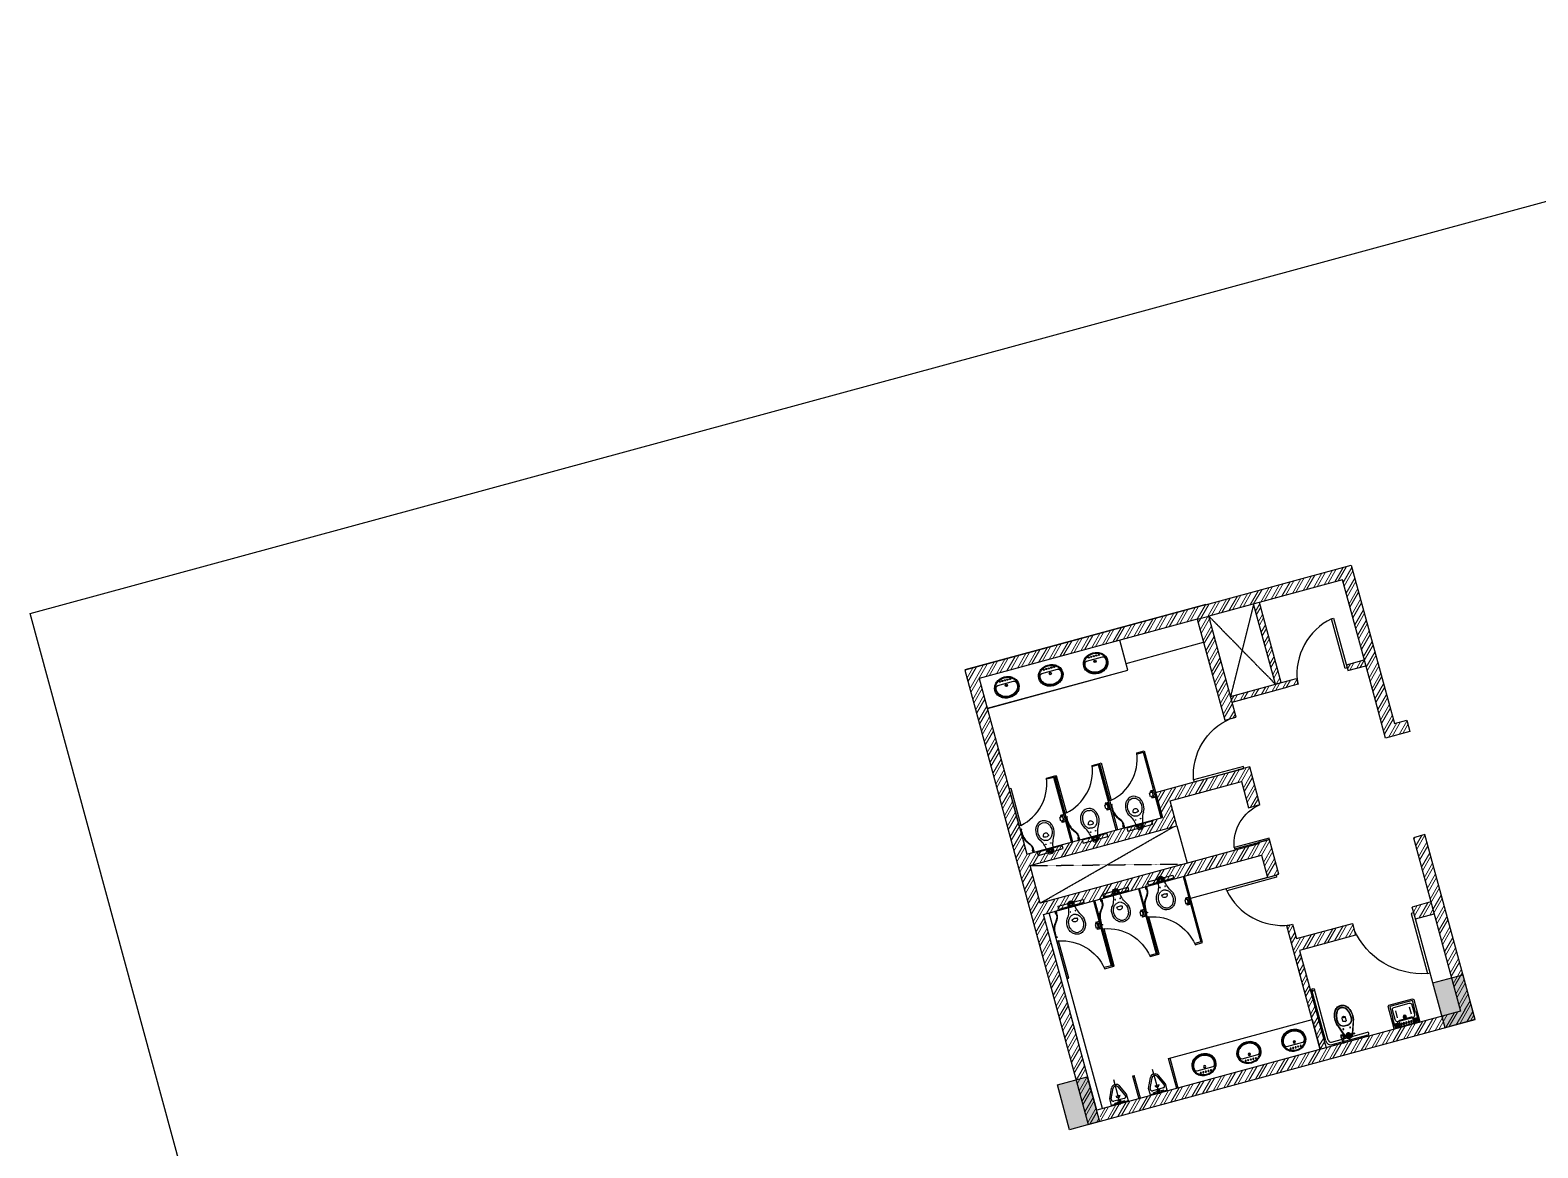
# Model space of a CAD drawing. Header units: millimetres. Extents: x -31731215 to 29997125, y -14487545 to 25622576.
# Drawn here: x 1911002 to 1969364, y -981464 to -938199 of the extents above; entities that cross this region are included whole.
import ezdxf

# ---------------------------------------------------------------- set-up
doc = ezdxf.new("R2010")
doc.units = ezdxf.units.MM
doc.header["$MEASUREMENT"] = 0
for name, pattern in [('1', [0]), ('CENTER2', [28.575, 19.05, -3.175, 3.175, -3.175]), ('DASHED', [0.75, 0.5, -0.25])]:
    doc.linetypes.add(name, pattern=pattern)
doc.layers.add('HATCH', color=8, linetype='1', lineweight=18)
for name, color, linetype in [('OFFICE$BACK', 8, 'Continuous'), ('OFFICE$FURN', 2, 'Continuous'), ('OFFICE$NOTSOBACK', 6, 'Continuous'), ('OFFICE$STAIRS', 5, 'Continuous'), ('OFFICE$WALLS', 10, 'Continuous'), ('SITE$COLUMNS', 10, 'Continuous')]:
    doc.layers.add(name, color=color, linetype=linetype)
doc.layers.add('SITE$0', color=7, linetype='Continuous', true_color=0x000000)
pattern_1 = [(60.208688, (-1949892.06, 978144.5), (-260.35224, 149.052713), []), (60.208688, (-1949755.6, 978181.6), (-260.35224, 149.052713), [])]

# ---------------------------------------------------------------- blocks, each defined once
blk = doc.blocks.new('column 1000 01')
h = blk.add_hatch(color=256)
h.dxf.hatch_style = 1
h.paths.add_polyline_path([(43238, 30170), (43238, 29570), (44138, 29570), (44138, 30170)])
at = {"layer": 'SITE$0', "color": 0, "linetype": 'ByBlock', "lineweight": -2}
blk.add_lwpolyline([(43238, 30170), (43238, 29570), (44138, 29570), (44138, 30170)], close=True, dxfattribs=at)
blk = doc.blocks.new('door')
blk.add_lwpolyline([(-33242, 86395), (-33205, 86395), (-33204, 85495), (-33241, 85495), (-33242, 86395)])
blk.add_arc((-33407, 86552), 1076, 280.8778, 351.6985)
blk = doc.blocks.new('010 migitorio 011-h')
at = {"ltscale": 0.5}
for p, q in [((19816, 19845), (19816, 19348)), ((19647, 19813), (19806, 19813)), ((19647, 19813), (19647, 19683)), ((19647, 19683), (19738, 19489)), ((19677, 19691), (19765, 19501)), ((19713, 19748), (19922, 19748)), ((19716, 19813), (19716, 19793)), ((19716, 19793), (19786, 19793)), ((19774, 19672), (19858, 19672)), ((19797, 19815), (19791, 19826)), ((19791, 19826), (19842, 19826)), ((19797, 19815), (19835, 19815)), ((19806, 19815), (19806, 19780)), ((19826, 19815), (19826, 19780)), ((19826, 19813), (19987, 19813)), ((19835, 19815), (19842, 19826)), ((19846, 19793), (19916, 19793)), ((19958, 19691), (19869, 19501)), ((19987, 19683), (19896, 19489)), ((19916, 19813), (19916, 19793)), ((19987, 19813), (19987, 19683))]:
    blk.add_line(p, q, dxfattribs=at)
for centre, radius, start, end in [((19713, 19708), 40, 90, 205.1271), ((19816, 19657), 44.4, 20.1311, 159.8689), ((19816, 19780), 32.5, 157.3801, 22.6199), ((19816, 19780), 20.2, 119.7324, 60.2676), ((19816, 19780), 10, 180, 0), ((19922, 19708), 40, 334.8729, 90), ((19811, 19523), 80, 205.1271, 274.7296), ((19811, 19523), 50, 205.1271, 277.5809), ((19824, 19523), 50, 262.4191, 334.8729), ((19824, 19523), 80, 265.2704, 334.8729)]:
    blk.add_arc(centre, radius, start, end, dxfattribs=at)
blk = doc.blocks.new('wc')
at = {"ltscale": 0.5}
for p, q in [((26207849, 18521053), (26207849, 18543553)), ((26240984, 18549070), (26272172, 18568503)), ((26240984, 18514763), (26240984, 18549070)), ((26272172, 18497156), (26240984, 18514763)), ((26257849, 18593553), (26269010, 18593553)), ((26257849, 18471053), (26269010, 18471053)), ((26303360, 18549070), (26272172, 18568503)), ((26272172, 18497156), (26303360, 18514763)), ((26303360, 18514763), (26303360, 18549070)), ((26475214, 18534799), (26488033, 18587170)), ((26485084, 18486005), (26475214, 18534799)), ((26817830, 18587170), (26830649, 18534799)), ((26830649, 18534799), (26817830, 18482429))]:
    blk.add_line(p, q, dxfattribs=at)
blk.add_lwpolyline([(26303360, 18785239), (26240984, 18782562), (26240984, 18281976), (26303360, 18284653)], close=True)
for centre, radius in [((26272843, 18532269), 45112), ((26272843, 18532269), 24159), ((26409986, 18583344), 5475), ((26409986, 18483572), 5475)]:
    blk.add_circle(centre, radius, dxfattribs=at)
for centre, radius, start, end in [((26640617, 18497082), 213977, 109.1821443, 132.5103719), ((26653186, 18460954), 252230, 70.8178557, 109.1821499), ((26652931, 18453406), 222754, 71.7641645, 108.2358528), ((26665755, 18497082), 213977, 49.9739536, 70.8178557), ((26257849, 18543553), 50000, 90, 180), ((26257849, 18521053), 50000, 180, 270), ((26254234, 19101272), 507727, 271.6677055, 298.5170774), ((26254234, 17963541), 507727, 58.7309356, 88.3322945), ((26626566, 18559681), 159516, 207.5079735, 231.5003282), ((26619625, 18518644), 148366, 128.4996718, 152.4920265), ((26640617, 18572516), 213977, 234.3001093, 250.8178557), ((26639789, 18493294), 180757, 108.2358355, 128.4996718), ((26639789, 18576305), 180757, 231.5003282, 251.7641645), ((26643000, 18535995), 94385, 150.4589097, 207.5990895), ((26551278, 18484479), 11211, 321.9947613, 43.9680289), ((26552051, 18589435), 11211, 321.9947613, 43.9680289), ((26568820, 18538777), 52244, 262.7354343, 96.1873838), ((26652931, 18616192), 222754, 251.7641645, 288.2358153), ((26666073, 18493294), 180757, 51.5003282, 71.7641645), ((26666073, 18576305), 180757, 288.2358355, 308.4996718), ((26665755, 18572516), 213977, 289.1821443, 310.0260464), ((26686237, 18518644), 148366, 27.5079735, 51.5003282), ((26686237, 18550955), 148366, 308.4996718, 332.4920265), ((26685078, 18520089), 183932, 26.2518243, 49.9739536), ((26685078, 18549509), 183932, 310.0260464, 333.7481757), ((26714904, 18534799), 150676, 333.7481757, 26.25182), ((26653186, 18608645), 252230, 250.8178557, 289.1821697)]:
    blk.add_arc(centre, radius, start, end, dxfattribs=at)
blk = doc.blocks.new('tissue')
for p, q in [((26732444, 8055638), (26732444, 7985908)), ((26732444, 7985908), (26743641, 7985908)), ((26743641, 7985908), (26743641, 8026524)), ((26859678, 8026524), (26743641, 8026524)), ((26744150, 7994175), (26765016, 7994175)), ((26765016, 7988065), (26744150, 7988065)), ((26765016, 8017179), (26838303, 8017179)), ((26765016, 8017179), (26765016, 7965780)), ((26838303, 7965780), (26765016, 7965780)), ((26838303, 8017179), (26838303, 7965780)), ((26859169, 7994175), (26838303, 7994175)), ((26838303, 7988065), (26859169, 7988065)), ((26859678, 7985908), (26859678, 8026524)), ((26870874, 7985908), (26859678, 7985908)), ((26870874, 8055638), (26870874, 7985908))]:
    blk.add_line(p, q)
blk = doc.blocks.new('bidet')
for p, q in [((25062016, 7027101), (25065016, 7027101)), ((25062016, 7027101), (25062016, 7003101)), ((25065016, 7030101), (25067266, 7030101)), ((25065016, 7030101), (25065016, 7000101)), ((25067266, 7030101), (25067266, 7000101)), ((25067266, 7029351), (25068766, 7029351)), ((25068766, 7030101), (25073266, 7030101)), ((25068766, 7000101), (25068766, 7030101)), ((25073266, 7000101), (25073266, 7030101)), ((25073266, 7029351), (25074766, 7029351)), ((25074766, 7030101), (25077016, 7030101)), ((25074766, 7030101), (25074766, 7000101)), ((25077016, 7030101), (25077016, 7000101)), ((25077016, 7027101), (25095016, 7027101)), ((25095016, 7027101), (25095016, 7003101)), ((25095016, 7024101), (25101016, 7024101)), ((25095016, 7006101), (25101016, 7006101)), ((25107016, 7031301), (25107016, 6998901)), ((25108816, 7033101), (25110016, 7033101)), ((25062016, 7003101), (25065016, 7003101)), ((25065016, 7000101), (25067266, 7000101)), ((25067266, 7000851), (25068766, 7000851)), ((25068766, 7000101), (25073266, 7000101)), ((25073266, 7000851), (25074766, 7000851)), ((25074766, 7000101), (25077016, 7000101)), ((25077016, 7003101), (25095016, 7003101)), ((25108816, 6997101), (25110016, 6997101))]:
    blk.add_line(p, q)
blk.add_lwpolyline([(24612669, 7143138), (24625258, 7143138), (24625258, 7118034), (24612669, 7118034)], close=True)
for centre, radius, start, end in [((25101016, 7030101), 6000, 270, 0), ((25101016, 7000101), 6000, 14.4775122, 90), ((25108816, 7031301), 1800, 90, 180), ((25108816, 6998901), 1800, 180, 270)]:
    blk.add_arc(centre, radius, start, end)
blk.add_open_spline([(24624837, 7132927), (24635294, 7132810), (24645722, 7132692), (24677625, 7132068), (24698945, 7131277), (24740851, 7127474), (24761433, 7124461), (24796844, 7115922), (24811887, 7111157), (24831646, 7102887), (24836658, 7100609), (24845726, 7096129), (24849794, 7093985), (24856332, 7090308), (24858816, 7088854), (24863789, 7085838), (24866275, 7084278), (24873730, 7079471), (24878698, 7076092), (24892744, 7066244), (24901827, 7059525), (24920116, 7046196), (24929321, 7039586), (24948027, 7027309), (24957529, 7021640), (24973918, 7013667), (24980663, 7010867), (24994468, 7006432), (25001531, 7004797), (25014824, 7003190), (25021004, 7002996), (25028987, 7003559), (25030710, 7003728), (25033763, 7004113), (25035091, 7004310), (25037726, 7004753), (25039035, 7005000), (25042941, 7005802), (25045516, 7006419), (25052911, 7008363), (25057659, 7009825), (25063239, 7011581), (25064169, 7011875), (25065094, 7012167)], degree=3, knots=[0, 0, 0, 0, 30.774057966, 30.774057966, 94.568839857, 94.568839857, 158.363621749, 158.363621749, 207.135062188, 207.135062188, 223.889371783, 223.889371783, 237.689016859, 237.689016859, 246.218207496, 246.218207496, 254.747398133, 254.747398133, 271.805779406, 271.805779406, 302.9547894, 302.9547894, 334.103799395, 334.103799395, 365.252809389, 365.252809389, 386.358730337, 386.358730337, 407.464651286, 407.464651286, 425.187755908, 425.187755908, 430.045537315, 430.045537315, 433.766570349, 433.766570349, 437.487603383, 437.487603383, 444.929669452, 444.929669452, 459.093550357, 459.093550357, 461.939970856, 461.939970856, 461.939970856, 461.939970856])
blk.add_spline([(24624952, 7143138), (24862372, 7098591), (25032481, 7014254), (25062016, 7021903)], degree=3)
blk = doc.blocks.new('wb')
for points in [[(29248728, 19241429, -0.17366097), (29248728, 19428176, -0.092514488), (29293288, 19504508, -0.103142476), (29362153, 19557115, -0.227181945), (29517872, 19557115, -0.103142476), (29586737, 19504508, -0.092514488), (29631297, 19428176, -0.173660802), (29631297, 19241429, -0.092514488), (29586737, 19165097, -0.103142476), (29517872, 19112491, -0.227181773), (29362153, 19112491, -0.103142476), (29293288, 19165097, -0.092514488), (29248728, 19241429, -0.086185492)], [(29263791, 19246824, -0.17366097), (29263791, 19422782, -0.092514488), (29305391, 19494044, -0.103142476), (29369066, 19542685, -0.227181945), (29510959, 19542685, -0.103142476), (29574633, 19494044, -0.092514488), (29616234, 19422782, -0.173660802), (29616234, 19246824, -0.092514488), (29574633, 19175562, -0.103142476), (29510959, 19126921, -0.227181773), (29369066, 19126921, -0.103142476), (29305391, 19175562, -0.092514488), (29263791, 19246824, -0.086185492)]]:
    blk.add_lwpolyline(points, format="xyb")
blk.add_lwpolyline([(29521395, 19493678), (29521395, 19175927, -0.305696328), (29495548, 19137601, -0.210759613), (29375979, 19141350, -0.103142476), (29317495, 19186026, -0.092514488), (29278854, 19252218, -0.17366097), (29278854, 19417387, -0.092514488), (29317495, 19483580, -0.103142476), (29375979, 19528256, -0.2107597), (29495548, 19532004, -0.305696328)], format="xyb", close=True)
for centre, radius in [((29477512, 19334803), 22670), ((29477512, 19334803), 17228), ((29580466, 19436316), 11524), ((29580466, 19385777), 11524), ((29580466, 19335111), 11524), ((29580466, 19283829), 11524), ((29580466, 19233290), 11524)]:
    blk.add_circle(centre, radius)
blk = doc.blocks.new('FLUSH')
for p, q in [((0.149, 0), (0.121, 0)), ((0.121, 0), (0.121, -0.084)), ((0.149, 0), (0.149, -0.084)), ((-0.17, -0.384), (-0.11, -0.205)), ((-0.164, -0.386), (-0.08, -0.137)), ((-0.132, -0.12), (-0.134, -0.122)), ((-0.134, -0.122), (-0.134, -0.137)), ((-0.132, -0.139), (-0.134, -0.137)), ((-0.132, -0.12), (-0.072, -0.122)), ((-0.132, -0.12), (-0.132, -0.139)), ((-0.132, -0.139), (-0.072, -0.137)), ((-0.11, -0.205), (-0.082, -0.138)), ((-0.076, -0.122), (-0.069, -0.104)), ((-0.075, -0.122), (-0.069, -0.104)), ((-0.072, -0.122), (-0.072, -0.137)), ((-0.066, -0.113), (-0.068, -0.116)), ((-0.068, -0.143), (-0.068, -0.116)), ((-0.066, -0.146), (-0.068, -0.143)), ((-0.047, -0.113), (-0.066, -0.113)), ((-0.066, -0.146), (-0.066, -0.113)), ((-0.047, -0.146), (-0.066, -0.146)), ((-0.047, -0.115), (-0.047, -0.107)), ((-0.044, -0.107), (-0.047, -0.107)), ((-0.047, -0.144), (-0.047, -0.152)), ((-0.044, -0.152), (-0.047, -0.152)), ((-0.01, -0.112), (-0.019, -0.13)), ((-0.019, -0.13), (-0.01, -0.147)), ((0.01, -0.112), (-0.01, -0.112)), ((-0.01, -0.147), (0.01, -0.147)), ((0.019, -0.13), (0.01, -0.112)), ((0.01, -0.147), (0.019, -0.13)), ((0.053, -0.106), (0.044, -0.106)), ((0.053, -0.153), (0.044, -0.153)), ((0.053, -0.106), (0.053, -0.153)), ((0.053, -0.113), (0.076, -0.113)), ((0.053, -0.146), (0.076, -0.146)), ((0.072, -0.113), (0.069, -0.104)), ((0.072, -0.113), (0.069, -0.104)), ((0.076, -0.105), (0.092, -0.105)), ((0.076, -0.154), (0.076, -0.105)), ((0.076, -0.154), (0.092, -0.154)), ((0.079, -0.13), (0.09, -0.13)), ((0.164, -0.386), (0.085, -0.154)), ((0.11, -0.205), (0.089, -0.154)), ((0.092, -0.154), (0.092, -0.105)), ((0.092, -0.108), (0.108, -0.108)), ((0.092, -0.151), (0.108, -0.151)), ((0.125, -0.107), (0.108, -0.107)), ((0.108, -0.107), (0.108, -0.152)), ((0.125, -0.152), (0.108, -0.152)), ((0.17, -0.384), (0.11, -0.205)), ((0.115, -0.103), (0.115, -0.107)), ((0.156, -0.103), (0.115, -0.103)), ((0.156, -0.105), (0.115, -0.105)), ((0.115, -0.152), (0.115, -0.164)), ((0.156, -0.154), (0.115, -0.154)), ((0.156, -0.164), (0.115, -0.164)), ((0.153, -0.084), (0.118, -0.084)), ((0.118, -0.084), (0.118, -0.103)), ((0.118, -0.164), (0.118, -0.175)), ((0.153, -0.175), (0.118, -0.175)), ((0.135, -0.086), (0.135, -0.101)), ((0.135, -0.166), (0.135, -0.173)), ((0.153, -0.084), (0.153, -0.103)), ((0.153, -0.164), (0.153, -0.175)), ((0.156, -0.103), (0.156, -0.105)), ((0.156, -0.154), (0.156, -0.164)), ((-0.036, -0.444), (-0.036, -0.504)), ((-0.003, -0.423), (-0.028, -0.432)), ((0.003, -0.423), (0.028, -0.432)), ((0.036, -0.444), (0.036, -0.504))]:
    blk.add_line(p, q)
at = {"extrusion": (0, 0, -1)}
for centre, major_axis in [((-0.073, -0.279), (0, 0.00865)), ((0, -0.13), (0, 0.0514)), ((0, -0.13), (0, 0.0325)), ((0, -0.13), (0, 0.0314)), ((0, -0.13), (0, 0.0173)), ((0.073, -0.279), (0, 0.00865))]:
    blk.add_ellipse(centre, major_axis=major_axis, ratio=0.961414, dxfattribs=at)
for centre, major_axis, start_param, end_param in [((-0.066, -0.127), (0, 0.00815), -0.876897, -0.240302), ((-0.066, -0.132), (0, 0.00815), 3.381895, 4.018489), ((0, -0.13), (0, 0.0757), -1.231295, 1.231295), ((-0.019, -0.118), (0, 0.0298), -1.419775, -1.179631), ((-0.019, -0.141), (0, 0.0298), 4.321224, 4.561367), ((0.021, -0.124), (0, 0.0329), 0.97281, 1.434435), ((0.021, -0.135), (0, 0.0329), 1.707158, 2.168783), ((0.107, -0.117), (0, 0.0319), 4.321224, 5.103554), ((0.107, -0.142), (0, 0.0319), 4.321224, 5.103554), ((0.061, -0.117), (0, 0.0319), 1.179631, 1.961962), ((0.061, -0.142), (0, 0.0319), 1.179631, 1.961962), ((0.146, -0.13), (0, 0.0402), 4.127556, 5.297222), ((0.126, -0.108), (0, 0.0241), -0.391165, 0.391165), ((0.126, -0.078), (0, 0.0241), 2.750427, 3.532758), ((0.126, -0.188), (0, 0.0241), -0.391165, 0.391165), ((0.126, -0.151), (0, 0.0241), 2.750427, 3.532758), ((0.144, -0.108), (0, 0.0241), -0.391165, 0.391165), ((0.144, -0.078), (0, 0.0241), 2.750427, 3.532758), ((0.144, -0.188), (0, 0.0241), -0.391165, 0.391165), ((0.144, -0.151), (0, 0.0241), 2.750427, 3.532758), ((0.107, -0.13), (0, 0.0562), 1.11205, 2.029543), ((0.148, -0.501), (0, 0.351), 4.202254, 5.051891), ((0.148, -0.501), (0, 0.345), 4.20209, 5.051891), ((0.288, -0.471), (0, 0.456), 4.421087, 4.726852), ((0.121, -0.501), (0, 0.284), -1.440158, -1.241544), ((0.288, -0.471), (0, 0.448), 4.4213, 4.725796), ((0.121, -0.501), (0, 0.276), -1.438454, -1.243502), ((0.044, -0.503), (0, 0.211), -1.108861, -0.8275), ((0.093, -0.526), (0, 0.246), 4.10649, 4.397651), ((0.044, -0.503), (0, 0.203), -1.106209, -0.830778), ((0.093, -0.526), (0, 0.238), 4.104922, 4.397253), ((-0.005, -0.494), (0, 0.169), -0.664451, -0.307045), ((-0.005, -0.494), (0, 0.161), -0.660345, -0.310765), ((-0.011, -0.615), (0, 0.286), -0.15889, 0.041249), ((-0.011, -0.615), (0, 0.278), -0.156709, 0.041249), ((-0.024, -0.444), (0, 0.013), 4.712389, 5.952888), ((0, -0.498), (0, 0.0383), 1.72434, 4.558845), ((0, -0.433), (0, 0.0108), -0.330297, 0.330297), ((0.011, -0.615), (0, 0.286), -0.041249, 0.15889), ((0.011, -0.615), (0, 0.278), -0.041249, 0.156709), ((0.024, -0.444), (0, 0.013), 0.330297, 1.570796), ((0.005, -0.494), (0, 0.161), 0.310765, 0.660345), ((0.005, -0.494), (0, 0.169), 0.307045, 0.664451), ((-0.093, -0.526), (0, 0.238), 1.885932, 2.178264), ((-0.044, -0.503), (0, 0.203), 0.830778, 1.106209), ((-0.093, -0.526), (0, 0.246), 1.885534, 2.176695), ((-0.044, -0.503), (0, 0.211), 0.8275, 1.108861), ((-0.288, -0.471), (0, 0.448), 1.55739, 1.861885), ((-0.121, -0.501), (0, 0.276), 1.243502, 1.438454), ((-0.288, -0.471), (0, 0.456), 1.556334, 1.862098), ((-0.121, -0.501), (0, 0.284), 1.241544, 1.440158), ((-0.148, -0.501), (0, 0.345), 1.231295, 2.081095), ((-0.148, -0.501), (0, 0.351), 1.231295, 2.080931), ((0.038, -0.57), (0, 0.217), 3.788, 4.219611), ((0.038, -0.57), (0, 0.211), 3.790144, 4.219878), ((0.001, -0.605), (0, 0.123), 3.154769, 4.197589), ((0.001, -0.605), (0, 0.115), 3.154769, 4.200787), ((0.014, -0.553), (0, 0.218), 3.206495, 3.648986), ((0.014, -0.553), (0, 0.211), 3.206495, 3.646849), ((-0.001, -0.605), (0, 0.115), 2.082398, 3.128417), ((-0.001, -0.605), (0, 0.123), 2.085597, 3.128417), ((-0.014, -0.553), (0, 0.211), 2.636337, 3.07669), ((-0.014, -0.553), (0, 0.218), 2.634199, 3.07669), ((-0.038, -0.57), (0, 0.211), 2.063308, 2.493041), ((-0.038, -0.57), (0, 0.217), 2.063574, 2.495186)]:
    blk.add_ellipse(centre, major_axis=major_axis, ratio=0.961414, start_param=start_param, end_param=end_param, dxfattribs=at)
blk.add_ellipse((0, -0.507), major_axis=(-0.0104, 0), ratio=0.780101, start_param=-1.570796, end_param=4.712389)
blk = doc.blocks.new('disabled')
at = {"linetype": 'ByBlock', "ltscale": 2}
for p, q in [((21815364, 16694862), (22835364, 16694862)), ((21815364, 16644862), (22835364, 16644862)), ((21873061, 16694862), (21873061, 16724803)), ((21908061, 16694862), (21908061, 16724803)), ((22709812, 16694862), (22709812, 16724803)), ((22734812, 16694862), (22734812, 16724803)), ((21685424, 16550158), (21715364, 16550158)), ((21685424, 16515158), (21715364, 16515158)), ((21715364, 16594862), (21715364, 15874862)), ((21765364, 16594862), (21765364, 15874862)), ((21685424, 15960620), (21715364, 15960620)), ((21685424, 15925620), (21715364, 15925620))]:
    blk.add_line(p, q, dxfattribs=at)
blk.add_circle((22835364, 16669862), 25000)
for centre, radius, start, end in [((21815364, 16594862), 100000, 90, 180), ((21815364, 16594862), 50000, 90, 180), ((21740364, 15874862), 25000, 180, 360)]:
    blk.add_arc(centre, radius, start, end, dxfattribs=at)
at = {"xscale": 935000.0000000006, "yscale": 935000.0000000006, "zscale": 1000000, "rotation": 90.00000000001971}
blk.add_blockref('FLUSH', (21685424, 16239803), dxfattribs=at)
blk = doc.blocks.new('disabled sink')
for p, q in [((23281579, 15120725), (23281579, 15262584)), ((23558317, 15120725), (23558317, 15262584)), ((23164948, 15104803), (23184948, 15104803)), ((23164948, 15044803), (23184948, 15044803)), ((23164948, 15009803), (23184948, 15009803)), ((23249948, 14944803), (23249948, 14924803)), ((23282448, 15064803), (23557448, 15064803)), ((23282448, 15044803), (23282448, 14944803)), ((23287448, 14944803), (23287448, 14924803)), ((23419948, 15067303), (23419948, 15142303)), ((23552448, 14944803), (23552448, 14924803)), ((23557448, 15044803), (23557448, 14944803)), ((23589948, 14944803), (23589948, 14924803)), ((23674948, 15104803), (23654948, 15104803)), ((23674948, 15044803), (23654948, 15044803)), ((23674948, 15009803), (23654948, 15009803))]:
    blk.add_line(p, q)
at = {"linetype": 'CENTER2', "ltscale": 0.04}
for p, q in [((23340948, 14984803), (23294948, 14984803)), ((23317948, 14961803), (23317948, 15007803)), ((23391948, 14984803), (23345948, 14984803)), ((23368948, 14961803), (23368948, 15007803)), ((23457448, 15104803), (23382448, 15104803)), ((23442948, 14984803), (23396948, 14984803)), ((23419948, 14961803), (23419948, 15007803)), ((23493948, 14984803), (23447948, 14984803)), ((23470948, 14961803), (23470948, 15007803)), ((23544948, 14984803), (23498948, 14984803)), ((23521948, 14961803), (23521948, 15007803))]:
    blk.add_line(p, q, dxfattribs=at)
for points in [[(23664948, 14924803, 0.414213562), (23674948, 14934803), (23674948, 15379803), (23654948, 15399803), (23184948, 15399803), (23164948, 15379803), (23164948, 14934803, 0.414213562), (23174948, 14924803)], [(23654948, 15134803), (23654948, 14952803, -0.414213562), (23646948, 14944803), (23192948, 14944803, -0.414213562), (23184948, 14952803), (23184948, 15134803)], [(23262448, 15048393), (23262448, 15042303, -0.414213562), (23244948, 15024803), (23188904, 15024803)], [(23215206, 15008803, -1.00000002), (23221206, 15008803), (23221206, 14960803), (23215206, 14960803), (23215206, 15008803, -0.390654535)], [(23231206, 15008803, -1.00000002), (23237206, 15008803), (23237206, 14960803), (23231206, 14960803), (23231206, 15008803, -0.390654535)], [(23650762, 15024803), (23594948, 15024803, -0.414213562), (23577448, 15042303), (23577448, 15048393)]]:
    blk.add_lwpolyline(points, format="xyb")
for points in [[(23192948, 15134803), (23192948, 15368205), (23194546, 15369803), (23645350, 15369803), (23646948, 15368205), (23646948, 15134803)], [(23164948, 15134803), (23184948, 15134803)], [(23654948, 15134803), (23674948, 15134803)]]:
    blk.add_lwpolyline(points)
for points in [[(23614948, 15294803, 0.414213562), (23574948, 15334803), (23264948, 15334803, 0.414213562), (23224948, 15294803), (23224948, 15102303, 0.414213562), (23282448, 15044803), (23557448, 15044803, 0.414213562), (23614948, 15102303)], [(23205206, 14960803, -0.999999847), (23199206, 14960803), (23199206, 15008803, -1.000000173), (23205206, 15008803)], [(23253206, 14960803, -0.999999847), (23247206, 14960803), (23247206, 15008803, -1.000000173), (23253206, 15008803)], [(23269206, 14960803, -0.999999847), (23263206, 14960803), (23263206, 15008803, -1.000000173), (23269206, 15008803)], [(23570690, 14960803, 0.999999846), (23576690, 14960803), (23576690, 15008803, 1.000000173), (23570690, 15008803)], [(23586690, 14960803, 0.999999846), (23592690, 14960803), (23592690, 15008803, 1.000000173), (23586690, 15008803)], [(23602690, 14960803, 0.999999846), (23608690, 14960803), (23608690, 15008803, 1.000000173), (23602690, 15008803)], [(23618690, 14960803, 0.999999846), (23624690, 14960803), (23624690, 15008803, 1.000000173), (23618690, 15008803)], [(23634690, 14960803, 0.999999846), (23640690, 14960803), (23640690, 15008803, 1.000000173), (23634690, 15008803)]]:
    blk.add_lwpolyline(points, format="xyb", close=True)
for centre, radius in [((23317948, 14984803), 17000), ((23368948, 14984803), 17000), ((23419948, 15104803), 32500), ((23419948, 15104803), 22500), ((23419948, 14984803), 17000), ((23470948, 14984803), 17000), ((23521948, 14984803), 17000)]:
    blk.add_circle(centre, radius)

msp = doc.modelspace()

# ---------------------------------------------------------------- hatches: boundary and pattern name
at = {"layer": 'HATCH'}
h = msp.add_hatch(dxfattribs=at)
h.set_pattern_fill('ANSI32', color=256, scale=800)
h.set_pattern_definition(pattern_1)
h.paths.add_polyline_path([(1963375.065, -963437.899), (1962941.746, -961843.976), (1962480.487, -961969.373), (1963034.48, -964007.184), (1963469.957, -965609.046), (1964408.679, -965353.848), (1964288.005, -964909.959), (1963810.542, -965039.76)])
h.paths.add_polyline_path([(1962143.245, -958906.763), (1956504.622, -960439.661), (1956504.667, -960439.827), (1953672.688, -961208.581), (1953793.362, -961652.47), (1956181.407, -961004.224), (1956625.296, -960883.55), (1961802.66, -959476.048), (1962480.487, -961969.373), (1962941.746, -961843.976)])
h.paths.add_polyline_path([(1953672.688, -961208.581), (1947179.592, -962971.163), (1948174.575, -966631.116), (1948615.157, -966511.341), (1947741.925, -963295.162), (1953793.362, -961652.47)])
h.paths.add_polyline_path([(1958975.478, -969527.824), (1958531.548, -969648.349), (1958544.634, -969696.549), (1950102.428, -971988.585), (1949905.919, -971264.788), (1949466.729, -971384.185), (1949932.677, -973098.131), (1950376.567, -972977.457), (1950228.045, -972431.134), (1958664.392, -970137.655), (1958897.794, -970997.083), (1959341.66, -970876.575)])
h.paths.add_polyline_path([(1952287.584, -980006.955), (1950376.567, -972977.457), (1949932.677, -973098.131), (1951962.685, -980565.325), (1952406.613, -980444.793)])
h.paths.add_polyline_path([(1964989.486, -969341.129), (1964545.505, -969461.829), (1966371.39, -976178.176), (1966815.829, -976057.352)])
h.paths.add_polyline_path([(1962184.225, -972773.646), (1960017.183, -973361.964), (1959866.618, -972806.451), (1959644.653, -972866.713), (1960943.755, -977652.806), (1961165.711, -977592.508), (1960142.42, -973823.266), (1962309.621, -973234.905)])
h.paths.add_polyline_path([(1965221.195, -971947.292), (1964500.064, -972143.336), (1964625.46, -972604.595), (1965346.591, -972408.551)])
h.paths.add_polyline_path([(1956625.296, -960883.55), (1956181.407, -961004.224), (1957242.534, -964907.481), (1957686.423, -964786.807)])
h.paths.add_polyline_path([(1958584.199, -960351.009), (1958362.254, -960411.346), (1959206.032, -963515.104), (1959427.977, -963454.767)])
h.paths.add_polyline_path([(1960021.979, -963293.284), (1959635.947, -963398.229), (1957469.074, -963987.308), (1957529.411, -964209.253), (1959696.284, -963620.174), (1960082.316, -963515.228)])
h.paths.add_polyline_path([(1962646.438, -962579.806), (1961951.932, -962768.613), (1962012.269, -962990.557), (1962706.775, -962801.751)])
h.paths.add_polyline_path([(1949588.736, -970097.102), (1948615.157, -966511.341), (1948174.575, -966631.116), (1949466.729, -971384.185), (1949905.919, -971264.788), (1949709.41, -970540.991), (1955394.391, -968995.49), (1955132.055, -968030.514), (1957887.879, -967281.324), (1958164.731, -968297.259), (1958608.003, -968176.752), (1958211.094, -966716.76), (1957767.205, -966837.435), (1954567.815, -967707.211), (1954829.827, -968672.275)])
h = msp.add_hatch(dxfattribs=at)
h.set_pattern_fill('ANSI32', color=256, scale=800)
h.set_pattern_definition(pattern_1)
h.paths.add_polyline_path([(1966809.482, -976034.012), (1966365.044, -976154.835), (1966371.423, -976178.3), (1952341.609, -979989.705), (1952461.292, -980429.947), (1966936.161, -976499.864)])

# ---------------------------------------------------------------- linework, layer by layer
msp.add_lwpolyline([(1911002.057, -960779.517), (1994061.174, -938199.33), (2027725.803, -1062031.535), (1944666.686, -1084611.722)], close=True)
at = {"layer": 'OFFICE$BACK', "linetype": 'DASHED', "lineweight": -2, "ltscale": 0.4}
for p, q in [((1950102.428, -971988.588, 0), (1955270.485, -969031.175, 0)), ((1949709.41, -970540.991, 0), (1955663.38, -970478.318, 0))]:
    msp.add_line(p, q, dxfattribs=at)
at = {"layer": 'OFFICE$BACK', "linetype": 'DASHED', "lineweight": -2, "ltscale": 0.4, "elevation": 0}
for points in [[(1958362.254, -960411.346), (1957469.074, -963987.308)], [(1959206.032, -963515.104), (1956625.296, -960883.55)]]:
    msp.add_lwpolyline(points, dxfattribs=at)
at = {"layer": 'OFFICE$NOTSOBACK', "linetype": 'ByBlock', "lineweight": -2}
for p, q in [((1953493.595, -962975.92, 0), (1953179.981, -961817.626, 0)), ((1948056.48, -964453.201, 0), (1953491.723, -962977.548, 0)), ((1948057.333, -964447.817, 0), (1953493.595, -962975.92, 0)), ((1955385.143, -979163.322, 0), (1955070.734, -978005.265, 0)), ((1955443.047, -979147.601, 0), (1955128.629, -977989.512, 0)), ((1953678.164, -978673.431, 0), (1953919.216, -979561.291, 0)), ((1953977.779, -979545.408, 0), (1953736.728, -978657.549, 0))]:
    msp.add_line(p, q, dxfattribs=at)
at = {"layer": 'OFFICE$NOTSOBACK', "linetype": 'ByBlock', "lineweight": -2, "elevation": 0}
for points in [[(1953421.692, -962711.43), (1956423.659, -961895.325)], [(1958897.794, -970997.083), (1955918.908, -971805.843)], [(1965298.254, -975079.407), (1964625.458, -972604.596)], [(1955070.734, -978005.265), (1960629.48, -976495.977), (1960943.674, -977652.507)], [(1953678.166, -978673.438), (1953736.725, -978657.539)]]:
    msp.add_lwpolyline(points, dxfattribs=at)
at = {"layer": 'OFFICE$STAIRS', "linetype": 'ByBlock', "lineweight": -2, "elevation": 0}
msp.add_lwpolyline([(1955394.391, -968995.49), (1955787.792, -970444.496)], dxfattribs=at)
at = {"layer": 'OFFICE$WALLS'}
for p, q in [((1956504.622, -960439.661, 0), (1962143.245, -958906.763, 0)), ((1962143.245, -958906.763, 0), (1963375.065, -963437.899, 0)), ((1961802.66, -959476.048, 0), (1956625.296, -960883.55, 0)), ((1963034.48, -964007.184, 0), (1961802.66, -959476.048, 0)), ((1956504.667, -960439.827, 0), (1947179.592, -962971.163, 0)), ((1956508.047, -960434.876, 0), (1947182.972, -962966.212, 0)), ((1957686.423, -964786.807, 0), (1956625.296, -960883.55, 0))]:
    msp.add_line(p, q, dxfattribs=at)
at = {"layer": 'OFFICE$WALLS', "linetype": 'ByBlock', "lineweight": -2}
for p, q in [((1956181.407, -961004.224, 0), (1957242.534, -964907.481, 0)), ((1953841.934, -966178.679, 0), (1954131.235, -966099.165, 0)), ((1953855.172, -966227.307, 0), (1953842.039, -966179.062, 0)), ((1954096.088, -966160.54, 0), (1953855.002, -966226.683, 0)), ((1954782.522, -968688.87, 0), (1954096.088, -966160.54, 0)), ((1954131.235, -966099.165, 0), (1954830.776, -968675.769, 0)), ((1952107.441, -966659.961, 0), (1952396.741, -966580.447, 0)), ((1952120.678, -966708.588, 0), (1952107.545, -966660.344, 0)), ((1952361.594, -966641.822, 0), (1952120.508, -966707.965, 0)), ((1953045.406, -969160.492, 0), (1952361.594, -966641.822, 0)), ((1952396.741, -966580.447, 0), (1953093.66, -969147.392, 0)), ((1950342.718, -967149.551, 0), (1950662.247, -967061.729, 0)), ((1950355.955, -967198.179, 0), (1950342.822, -967149.934, 0)), ((1950627.104, -967123.118, 0), (1950355.785, -967197.555, 0)), ((1951308.29, -969632.115, 0), (1950627.104, -967123.118, 0)), ((1950662.211, -967061.593, 0), (1951356.543, -969619.014, 0)), ((1955637.593, -970960.511, 0), (1956323.368, -973486.411, 0)), ((1956384.719, -973521.553, 0), (1955685.846, -970947.411, 0)), ((1953900.477, -971432.133, 0), (1954583.982, -973949.673, 0)), ((1954645.333, -973984.814, 0), (1953948.73, -971419.033, 0)), ((1952163.361, -971903.756, 0), (1952844.593, -974412.923, 0)), ((1952905.947, -974448.076, 0), (1952211.614, -971890.655, 0)), ((1965221.195, -971947.292, 0), (1964500.064, -972143.336, 0)), ((1952508.862, -979944.167, 0), (1950449.99, -972370.796, 0)), ((1964625.46, -972604.595, 0), (1965346.591, -972408.551, 0)), ((1954342.557, -974014.675, 0), (1954355.658, -974062.928, 0)), ((1954583.982, -973949.673, 0), (1954342.565, -974014.702, 0)), ((1954355.6, -974062.714, 0), (1954645.333, -973984.814, 0)), ((1956323.368, -973486.411, 0), (1956081.951, -973551.44, 0)), ((1956081.951, -973551.44, 0), (1956094.986, -973599.453, 0)), ((1956094.986, -973599.453, 0), (1956384.719, -973521.553, 0)), ((1952579.029, -974484.428, 0), (1952592.129, -974532.681, 0)), ((1952844.593, -974412.923, 0), (1952579.036, -974484.454, 0)), ((1952592.071, -974532.467, 0), (1952905.947, -974448.076, 0))]:
    msp.add_line(p, q, dxfattribs=at)
at = {"layer": 'OFFICE$WALLS', "elevation": 0}
for points in [[(1959206.032, -963515.104), (1958362.254, -960411.346)], [(1959427.977, -963454.767), (1958584.199, -960351.009)], [(1956181.407, -961004.224), (1947741.925, -963295.162), (1949588.736, -970097.102), (1954829.827, -968672.275), (1954567.492, -967707.299), (1957767.205, -966837.435)], [(1956181.407, -961004.224), (1956625.296, -960883.55)], [(1961951.932, -962768.613), (1962646.438, -962579.806)], [(1961951.932, -962768.613), (1962012.269, -962990.557)], [(1962012.269, -962990.557), (1962706.775, -962801.751)], [(1957469.074, -963987.308), (1959635.947, -963398.229)], [(1959635.947, -963398.229), (1960021.979, -963293.284), (1960082.316, -963515.228), (1959696.284, -963620.174)], [(1963375.065, -963437.899), (1963810.542, -965039.76), (1964288.005, -964909.959), (1964408.679, -965353.848), (1963469.957, -965609.046), (1963034.48, -964007.184)], [(1957529.411, -964209.253), (1959696.284, -963620.174)], [(1957242.534, -964907.481), (1957686.423, -964786.807)]]:
    msp.add_lwpolyline(points, dxfattribs=at)
at = {"layer": 'OFFICE$WALLS', "linetype": 'ByBlock', "lineweight": -2, "elevation": 0}
for points in [[(1947179.592, -962971.163), (1951962.685, -980565.325), (1966936.161, -976499.864), (1964989.486, -969341.129), (1964545.505, -969461.829)], [(1964545.505, -969461.829), (1966371.423, -976178.3), (1952286.932, -980004.559), (1950228.045, -972431.134), (1958664.392, -970137.655), (1958897.794, -970997.083), (1959341.66, -970876.575), (1958975.478, -969527.824), (1958531.548, -969648.349), (1958544.634, -969696.549), (1950102.428, -971988.585), (1949709.41, -970540.991), (1955394.391, -968995.49), (1955132.055, -968030.514), (1957887.879, -967281.324), (1958164.731, -968297.259), (1958608.003, -968176.752), (1958211.094, -966716.76), (1957767.205, -966837.435)], [(1964625.46, -972604.595), (1964500.064, -972143.336)], [(1960943.759, -977652.821), (1959644.653, -972866.713), (1959866.618, -972806.451), (1960017.183, -973361.964), (1962184.225, -972773.646), (1962309.621, -973234.905), (1960142.42, -973823.266), (1961165.715, -977592.523)]]:
    msp.add_lwpolyline(points, dxfattribs=at)

# ---------------------------------------------------------------- block references
at = {"layer": 'OFFICE$FURN'}
for name, p, xscale, yscale, zscale, rotation in [('door', (1840586.408, -796822.87, 0), 2.222183121425716, 2.222183121425716, 2.222183121425716, 195.1224006164915), ('wb', (2005007.847, -1009376.219, 0), 0.002, 0.002, 0.002, 105.2086876161717), ('wb', (2003270.889, -1009848.423, 0), 0.002, 0.002, 0.002, 105.2086876161717), ('wb', (2001570.76, -1010310.615, 0), 0.002, 0.002, 0.002, 105.2086876161717), ('door', (1753312.883, -946166.387, 0), -2.222222222228108, 2.222222222228108, 2.22222222222811, 285.2949746155955), ('door', (2043340.115, -1091207.057, 0), 1.666640867360537, 1.666640867360537, 1.666640867360537, 15.07392246400326), ('door', (2041605.621, -1091688.339, 0), 1.666640867360537, 1.666640867360537, 1.666640867360537, 15.07392246400326), ('door', (2039840.898, -1092177.929, 0), 1.666640867360537, 1.666640867360537, 1.666640867360537, 15.07392246400326), ('tissue', (1924951.428, -920233.412, 0), 0.001999999999999999, 0.001999999999999999, 0.001999999999999999, 285.1703172891033), ('wc', (2001748.503, -1010496.911, 0), 0.001999999999999999, 0.001999999999999999, 0.001999999999999999, 105.1703172891036), ('tissue', (1923214.312, -920705.034, 0), 0.001999999999999999, 0.001999999999999999, 0.001999999999999999, 285.1703172891033), ('bidet', (1953739.896, -916938.288, 0), -0.001999999999999999, 0.001999999999999999, 0.002, 105.1703172891035), ('wc', (2003485.619, -1010025.289, 0), 0.001999999999999999, 0.001999999999999999, 0.001999999999999999, 105.1703172891036), ('door', (1815702.947, -955099.931, 0), -1.555555642765258, 1.555555642765259, 1.55555564276526, 285.2949746159154), ('wc', (2000012.194, -1010967.69, 0), 0.001999999999999999, 0.001999999999999999, 0.001999999999999999, 105.1703172891036), ('tissue', (1921477.038, -921176.075, 0), 0.001999999999999999, 0.001999999999999999, 0.001999999999999999, 285.1703172891033), ('bidet', (1952002.78, -917409.91, 0), -0.001999999999999999, 0.001999999999999999, 0.002, 105.1703172891035), ('bidet', (1950241.378, -917887.493, 0), -0.001999999999999999, 0.001999999999999999, 0.002, 105.1703172891035), ('wc', (1976749.15, -910669.605, 0), -0.001999999999999999, 0.001999999999999999, 0.002, 105.2086876161716), ('door', (1793162.702, -1092306.766, 0), 2.222222222228107, 2.222222222228107, 2.222222222228107, 285.1224006167307), ('wc', (1975012.033, -911141.228, 0), -0.001999999999999999, 0.001999999999999999, 0.002, 105.2086876161716), ('bidet', (1980909.305, -1016132.963, 0), 0.002, 0.002, 0.002, 105.2086876161717), ('bidet', (1977411.106, -1017083.348, 0), 0.002, 0.002, 0.002, 105.2086876161717), ('wc', (1973276.04, -911613.169, 0), -0.001999999999999999, 0.001999999999999999, 0.002, 105.2086876161716), ('bidet', (1979172.188, -1016604.585, 0), 0.002, 0.002, 0.002, 105.2086876161717), ('tissue', (1952670.002, -1028320.722, 0), -0.001999999999999998, 0.002, 0.002, 285.2086876161716), ('door', (1969973.372, -820467.451, 0), -1.666640867360537, 1.666640867360536, 1.666640867360536, 195.3434527680597), ('tissue', (1954407.118, -1027849.1, 0), -0.001999999999999998, 0.002, 0.002, 285.2086876161716), ('tissue', (1950933.044, -1028792.926, 0), -0.001999999999999998, 0.002, 0.002, 285.2086876161716), ('door', (1968233.986, -820930.713, 0), -1.666640867360537, 1.666640867360536, 1.666640867360536, 195.3434527680597), ('door', (1939829.197, -1217983.183, 0), -2.666666666673073, 2.666666666673072, 2.666666666673074, 15.2949746157794), ('door', (1966470.457, -821400.466, 0), -1.666640867360537, 1.666640867360536, 1.666640867360536, 195.3434527680597), ('disabled', (2004822.285, -1010669.41, 0), 0.001999999999999999, 0.001999999999999999, 0.001999999999999999, 105.208687616205), ('disabled sink', (2017334.78, -993255.607, 0), -0.002, 0.002, 0.002000000000000002, 15.20868761620497), ('wb', (1981784.25, -910337.395, 0), -0.001999999999999999, 0.001999999999999999, 0.002, 105.2086876161716), ('wb', (1980047.292, -910809.599, 0), -0.001999999999999999, 0.001999999999999999, 0.002, 105.2086876161716), ('wb', (1978310.227, -911281.412, 0), -0.001999999999999999, 0.001999999999999999, 0.002, 105.2086876161716), ('010 migitorio 011-h', (1982543.836, -930688.501, 0), 2, 2, 2, 195.2086876161581), ('010 migitorio 011-h', (1981037.458, -931096.547, 0), 2, 2, 2, 195.2086876161581)]:
    msp.add_blockref(name, p, dxfattribs=dict(at, xscale=xscale, yscale=yscale, zscale=zscale, rotation=rotation))
at = {"layer": 'SITE$COLUMNS', "xscale": -2, "yscale": 2, "zscale": 2, "rotation": 285.216437678777}
for p in [(1931401.077, -1075782.787, 0), (1916868.239, -1079729.206, 0)]:
    msp.add_blockref('column 1000 01', p, dxfattribs=at)

doc.saveas('drawing.dxf')
